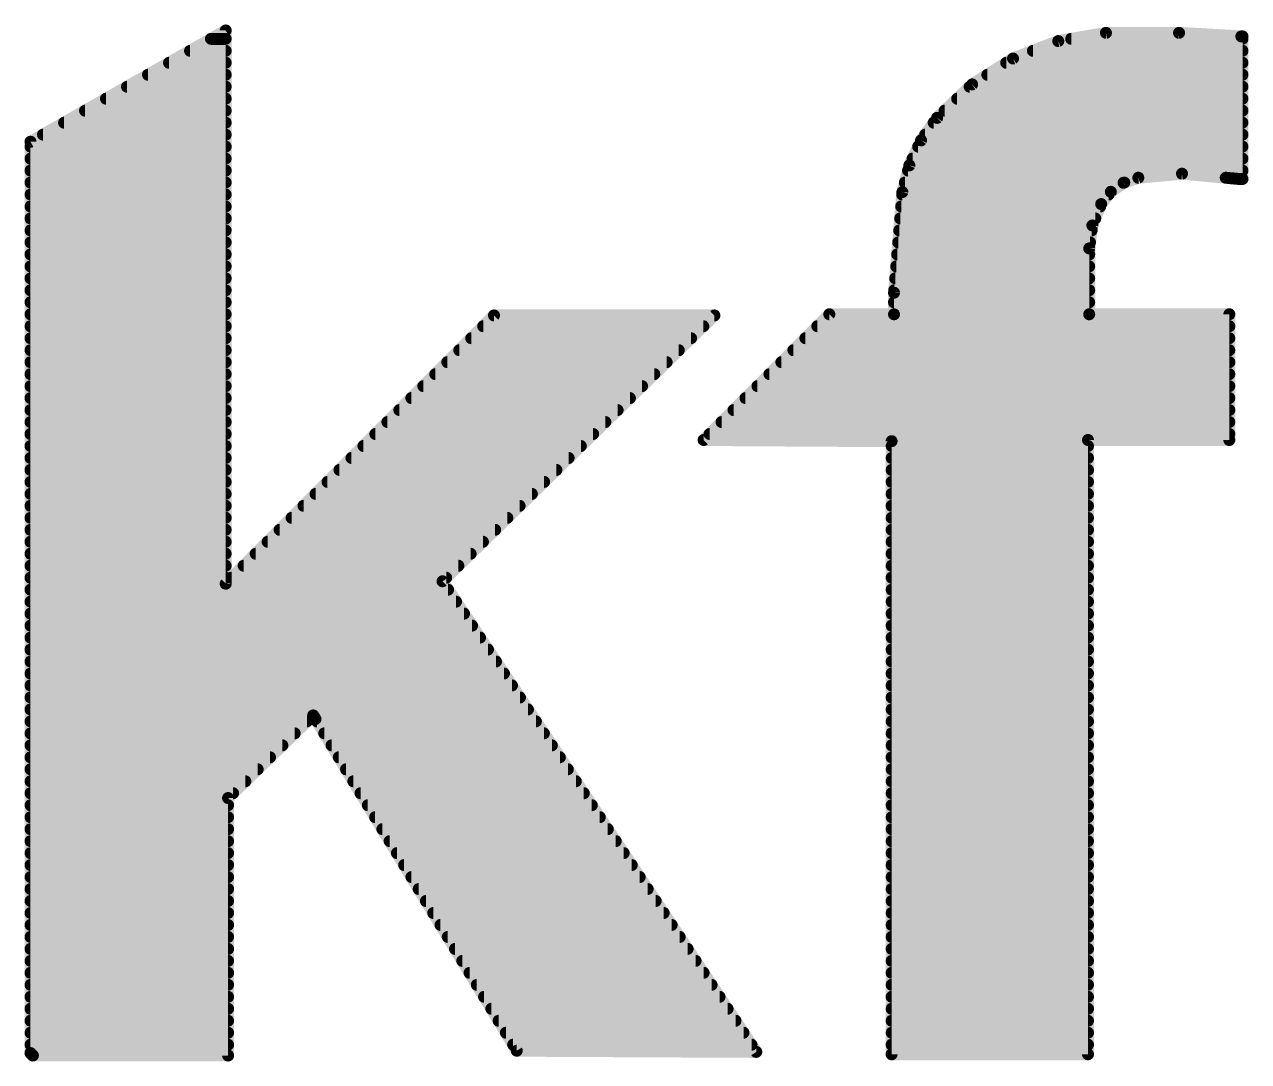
# Model space of a CAD drawing. Extents: x -16 to 95, y -11 to 53.
# Drawn here: x 22.042 to 24.638, y 41.951 to 44.15 of the extents above; entities that cross this region are included whole.
import ezdxf

# ---------------------------------------------------------------- set-up
doc = ezdxf.new("R2010")
doc.units = 0
doc.layers.add('21', color=41, linetype='CONTINUOUS')

msp = doc.modelspace()

# ---------------------------------------------------------------- linework, layer by layer
at = {"layer": '21', "const_width": 0.0254}
for points in [[(22.0548, 43.9014), (22.4688, 44.1376)], [(22.4376, 44.1198), (22.4688, 44.1198)], [(22.4688, 44.1376), (22.4688, 42.9641)], [(24.2345, 44.1151), (24.3357, 44.1325)], [(24.262, 44.1198), (24.6253, 44.1198)], [(24.3357, 44.1325), (24.4907, 44.1325)], [(24.4907, 44.1325), (24.6228, 44.1249)], [(24.6228, 44.1249), (24.6253, 44.1249)], [(24.6253, 44.1249), (24.6253, 43.8226)], [(22.3931, 44.0944), (22.4688, 44.0944)], [(24.1386, 44.0781), (24.2345, 44.1151)], [(24.1809, 44.0944), (24.6253, 44.0944)], [(22.3486, 44.069), (22.4688, 44.069)], [(24.0519, 44.0231), (24.1386, 44.0781)], [(24.1242, 44.069), (24.6253, 44.069)], [(22.304, 44.0436), (22.4688, 44.0436)], [(24.0842, 44.0436), (24.6253, 44.0436)], [(22.2595, 44.0182), (22.4688, 44.0182)], [(23.9776, 43.9522), (24.0519, 44.0231)], [(24.0467, 44.0182), (24.6253, 44.0182)], [(22.215, 43.9928), (22.4688, 43.9928)], [(24.0201, 43.9928), (24.6253, 43.9928)], [(22.1705, 43.9674), (22.4688, 43.9674)], [(23.9935, 43.9674), (24.6253, 43.9674)], [(22.126, 43.942), (22.4688, 43.942)], [(23.9436, 43.9045), (23.9776, 43.9522)], [(23.9703, 43.942), (24.6253, 43.942)], [(22.0814, 43.9166), (22.4688, 43.9166)], [(23.9522, 43.9166), (24.6253, 43.9166)], [(22.0548, 41.9684), (22.0548, 43.9014)], [(22.0548, 43.8912), (22.4688, 43.8912)], [(23.9187, 43.8514), (23.9436, 43.9045)], [(23.9374, 43.8912), (24.6253, 43.8912)], [(22.0548, 43.8658), (22.4688, 43.8658)], [(23.9255, 43.8658), (24.6253, 43.8658)], [(22.0548, 43.8404), (22.4688, 43.8404)], [(23.9039, 43.7947), (23.9187, 43.8514)], [(23.9159, 43.8404), (24.6253, 43.8404)], [(24.497, 43.8338), (24.4043, 43.8252)], [(24.5897, 43.8252), (24.497, 43.8338)], [(22.0548, 43.815), (22.4688, 43.815)], [(23.9092, 43.815), (24.3745, 43.815)], [(24.373, 43.8145), (24.346, 43.7953)], [(24.4043, 43.8252), (24.373, 43.8145)], [(24.6177, 43.8226), (24.5897, 43.8252)], [(24.6253, 43.8226), (24.6177, 43.8226)], [(22.0548, 43.7896), (22.4688, 43.7896)], [(23.8862, 43.5813), (23.9039, 43.7947)], [(23.9035, 43.7896), (24.3415, 43.7896)], [(24.346, 43.7953), (24.3256, 43.7693)], [(22.0548, 43.7642), (22.4688, 43.7642)], [(23.9014, 43.7642), (24.3235, 43.7642)], [(24.3256, 43.7693), (24.3068, 43.7239)], [(22.0548, 43.7388), (22.4688, 43.7388)], [(23.8993, 43.7388), (24.313, 43.7388)], [(22.0548, 43.7134), (22.4688, 43.7134)], [(23.8972, 43.7134), (24.3054, 43.7134)], [(24.3068, 43.7239), (24.3002, 43.6753)], [(22.0548, 43.688), (22.4688, 43.688)], [(23.8951, 43.688), (24.3019, 43.688)], [(22.0548, 43.6626), (22.4688, 43.6626)], [(23.8929, 43.6626), (24.3002, 43.6626)], [(24.3002, 43.6753), (24.3002, 43.5356)], [(22.0548, 43.6372), (22.4688, 43.6372)], [(23.8908, 43.6372), (24.3002, 43.6372)], [(22.0548, 43.6118), (22.4688, 43.6118)], [(23.8887, 43.6118), (24.3002, 43.6118)], [(22.0548, 43.5864), (22.4688, 43.5864)], [(23.8862, 43.5356), (23.8862, 43.5813)], [(23.8866, 43.5864), (24.3002, 43.5864)], [(22.0548, 43.561), (22.4688, 43.561)], [(23.8862, 43.561), (24.3002, 43.561)], [(22.0548, 43.5356), (22.4688, 43.5356)], [(22.4688, 42.9641), (23.0378, 43.5331)], [(23.5052, 43.5331), (22.9286, 42.9692)], [(23.0378, 43.5331), (23.5052, 43.5331)], [(23.4823, 43.2689), (23.749, 43.5356)], [(23.749, 43.5356), (23.8862, 43.5356)], [(23.8862, 43.5356), (24.3002, 43.5356)], [(24.3002, 43.5356), (24.5974, 43.5356)], [(24.5974, 43.5356), (24.5974, 43.2689)], [(22.0548, 43.5102), (22.4688, 43.5102)], [(23.0149, 43.5102), (23.4818, 43.5102)], [(23.7236, 43.5102), (24.5974, 43.5102)], [(22.0548, 43.4848), (22.4688, 43.4848)], [(22.9895, 43.4848), (23.4558, 43.4848)], [(23.6982, 43.4848), (24.5974, 43.4848)], [(22.0548, 43.4594), (22.4688, 43.4594)], [(22.9641, 43.4594), (23.4298, 43.4594)], [(23.6728, 43.4594), (24.5974, 43.4594)], [(22.0548, 43.434), (22.4688, 43.434)], [(22.9387, 43.434), (23.4039, 43.434)], [(23.6474, 43.434), (24.5974, 43.434)], [(22.0548, 43.4086), (22.4688, 43.4086)], [(22.9133, 43.4086), (23.3779, 43.4086)], [(23.622, 43.4086), (24.5974, 43.4086)], [(22.0548, 43.3832), (22.4688, 43.3832)], [(22.8879, 43.3832), (23.3519, 43.3832)], [(23.5966, 43.3832), (24.5974, 43.3832)], [(22.0548, 43.3578), (22.4688, 43.3578)], [(22.8625, 43.3578), (23.326, 43.3578)], [(23.5712, 43.3578), (24.5974, 43.3578)], [(22.0548, 43.3324), (22.4688, 43.3324)], [(22.8371, 43.3324), (23.3, 43.3324)], [(23.5458, 43.3324), (24.5974, 43.3324)], [(22.0548, 43.307), (22.4688, 43.307)], [(22.8117, 43.307), (23.274, 43.307)], [(23.5204, 43.307), (24.5974, 43.307)], [(22.0548, 43.2816), (22.4688, 43.2816)], [(22.7863, 43.2816), (23.248, 43.2816)], [(23.8811, 43.2664), (23.4823, 43.2689)], [(23.495, 43.2816), (24.5974, 43.2816)], [(23.8811, 41.9659), (23.8811, 43.2664)], [(24.5974, 43.2689), (24.2976, 43.2689)], [(24.2976, 43.2689), (24.2976, 41.9659)], [(22.0548, 43.2562), (22.4688, 43.2562)], [(22.7609, 43.2562), (23.2221, 43.2562)], [(23.8811, 43.2562), (24.2976, 43.2562)], [(22.0548, 43.2308), (22.4688, 43.2308)], [(22.7355, 43.2308), (23.1961, 43.2308)], [(23.8811, 43.2308), (24.2976, 43.2308)], [(22.0548, 43.2054), (22.4688, 43.2054)], [(22.7101, 43.2054), (23.1701, 43.2054)], [(23.8811, 43.2054), (24.2976, 43.2054)], [(22.0548, 43.18), (22.4688, 43.18)], [(22.6847, 43.18), (23.1441, 43.18)], [(23.8811, 43.18), (24.2976, 43.18)], [(22.0548, 43.1546), (22.4688, 43.1546)], [(22.6593, 43.1546), (23.1182, 43.1546)], [(23.8811, 43.1546), (24.2976, 43.1546)], [(22.0548, 43.1292), (22.4688, 43.1292)], [(22.6339, 43.1292), (23.0922, 43.1292)], [(23.8811, 43.1292), (24.2976, 43.1292)], [(22.0548, 43.1038), (22.4688, 43.1038)], [(22.6085, 43.1038), (23.0662, 43.1038)], [(23.8811, 43.1038), (24.2976, 43.1038)], [(22.0548, 43.0784), (22.4688, 43.0784)], [(22.5831, 43.0784), (23.0403, 43.0784)], [(23.8811, 43.0784), (24.2976, 43.0784)], [(22.0548, 43.053), (22.4688, 43.053)], [(22.5577, 43.053), (23.0143, 43.053)], [(23.8811, 43.053), (24.2976, 43.053)], [(22.0548, 43.0276), (22.4688, 43.0276)], [(22.5323, 43.0276), (22.9883, 43.0276)], [(23.8811, 43.0276), (24.2976, 43.0276)], [(22.0548, 43.0022), (22.4688, 43.0022)], [(22.5069, 43.0022), (22.9623, 43.0022)], [(23.8811, 43.0022), (24.2976, 43.0022)], [(22.0548, 42.9768), (22.4688, 42.9768)], [(22.0548, 42.9514), (22.9405, 42.9514)], [(22.4815, 42.9768), (22.9364, 42.9768)], [(22.9286, 42.9692), (23.5941, 41.971)], [(23.8811, 42.9768), (24.2976, 42.9768)], [(23.8811, 42.9514), (24.2976, 42.9514)], [(22.0548, 42.926), (22.9574, 42.926)], [(23.8811, 42.926), (24.2976, 42.926)], [(22.0548, 42.9006), (22.9743, 42.9006)], [(23.8811, 42.9006), (24.2976, 42.9006)], [(22.0548, 42.8752), (22.9913, 42.8752)], [(23.8811, 42.8752), (24.2976, 42.8752)], [(22.0548, 42.8498), (23.0082, 42.8498)], [(23.8811, 42.8498), (24.2976, 42.8498)], [(22.0548, 42.8244), (23.0251, 42.8244)], [(23.8811, 42.8244), (24.2976, 42.8244)], [(22.0548, 42.799), (23.0421, 42.799)], [(23.8811, 42.799), (24.2976, 42.799)], [(22.0548, 42.7736), (23.059, 42.7736)], [(23.8811, 42.7736), (24.2976, 42.7736)], [(22.0548, 42.7482), (23.0759, 42.7482)], [(23.8811, 42.7482), (24.2976, 42.7482)], [(22.0548, 42.7228), (23.0929, 42.7228)], [(23.8811, 42.7228), (24.2976, 42.7228)], [(22.0548, 42.6974), (23.1098, 42.6974)], [(23.8811, 42.6974), (24.2976, 42.6974)], [(22.0548, 42.672), (22.6412, 42.672)], [(22.6543, 42.6847), (22.4739, 42.5094)], [(22.6593, 42.6771), (22.6543, 42.6847)], [(23.0861, 41.9735), (22.6593, 42.6771)], [(22.6624, 42.672), (23.1267, 42.672)], [(23.8811, 42.672), (24.2976, 42.672)], [(22.0548, 42.6466), (22.6151, 42.6466)], [(22.6778, 42.6466), (23.1437, 42.6466)], [(23.8811, 42.6466), (24.2976, 42.6466)], [(22.0548, 42.6212), (22.589, 42.6212)], [(22.6932, 42.6212), (23.1606, 42.6212)], [(23.8811, 42.6212), (24.2976, 42.6212)], [(22.0548, 42.5958), (22.5628, 42.5958)], [(22.7086, 42.5958), (23.1775, 42.5958)], [(23.8811, 42.5958), (24.2976, 42.5958)], [(22.0548, 42.5704), (22.5367, 42.5704)], [(22.724, 42.5704), (23.1945, 42.5704)], [(23.8811, 42.5704), (24.2976, 42.5704)], [(22.0548, 42.545), (22.5105, 42.545)], [(22.7394, 42.545), (23.2114, 42.545)], [(23.8811, 42.545), (24.2976, 42.545)], [(22.0548, 42.5196), (22.4844, 42.5196)], [(22.7548, 42.5196), (23.2283, 42.5196)], [(23.8811, 42.5196), (24.2976, 42.5196)], [(22.0548, 42.4942), (22.4739, 42.4942)], [(22.4739, 42.5094), (22.4739, 41.9633)], [(22.7702, 42.4942), (23.2453, 42.4942)], [(23.8811, 42.4942), (24.2976, 42.4942)], [(22.0548, 42.4688), (22.4739, 42.4688)], [(22.7857, 42.4688), (23.2622, 42.4688)], [(23.8811, 42.4688), (24.2976, 42.4688)], [(22.0548, 42.4434), (22.4739, 42.4434)], [(22.8011, 42.4434), (23.2792, 42.4434)], [(23.8811, 42.4434), (24.2976, 42.4434)], [(22.0548, 42.418), (22.4739, 42.418)], [(22.8165, 42.418), (23.2961, 42.418)], [(23.8811, 42.418), (24.2976, 42.418)], [(22.0548, 42.3926), (22.4739, 42.3926)], [(22.8319, 42.3926), (23.313, 42.3926)], [(23.8811, 42.3926), (24.2976, 42.3926)], [(22.0548, 42.3672), (22.4739, 42.3672)], [(22.8473, 42.3672), (23.33, 42.3672)], [(23.8811, 42.3672), (24.2976, 42.3672)], [(22.0548, 42.3418), (22.4739, 42.3418)], [(22.8627, 42.3418), (23.3469, 42.3418)], [(23.8811, 42.3418), (24.2976, 42.3418)], [(22.0548, 42.3164), (22.4739, 42.3164)], [(22.8781, 42.3164), (23.3638, 42.3164)], [(23.8811, 42.3164), (24.2976, 42.3164)], [(22.0548, 42.291), (22.4739, 42.291)], [(22.8935, 42.291), (23.3808, 42.291)], [(23.8811, 42.291), (24.2976, 42.291)], [(22.0548, 42.2656), (22.4739, 42.2656)], [(22.9089, 42.2656), (23.3977, 42.2656)], [(23.8811, 42.2656), (24.2976, 42.2656)], [(22.0548, 42.2402), (22.4739, 42.2402)], [(22.9243, 42.2402), (23.4146, 42.2402)], [(23.8811, 42.2402), (24.2976, 42.2402)], [(22.0548, 42.2148), (22.4739, 42.2148)], [(22.9397, 42.2148), (23.4316, 42.2148)], [(23.8811, 42.2148), (24.2976, 42.2148)], [(22.0548, 42.1894), (22.4739, 42.1894)], [(22.9551, 42.1894), (23.4485, 42.1894)], [(23.8811, 42.1894), (24.2976, 42.1894)], [(22.0548, 42.164), (22.4739, 42.164)], [(22.9705, 42.164), (23.4654, 42.164)], [(23.8811, 42.164), (24.2976, 42.164)], [(22.0548, 42.1386), (22.4739, 42.1386)], [(22.986, 42.1386), (23.4824, 42.1386)], [(23.8811, 42.1386), (24.2976, 42.1386)], [(22.0548, 42.1132), (22.4739, 42.1132)], [(23.0014, 42.1132), (23.4993, 42.1132)], [(23.8811, 42.1132), (24.2976, 42.1132)], [(22.0548, 42.0878), (22.4739, 42.0878)], [(23.0168, 42.0878), (23.5162, 42.0878)], [(23.8811, 42.0878), (24.2976, 42.0878)], [(22.0548, 42.0624), (22.4739, 42.0624)], [(23.0322, 42.0624), (23.5332, 42.0624)], [(23.8811, 42.0624), (24.2976, 42.0624)], [(22.0548, 42.037), (22.4739, 42.037)], [(23.0476, 42.037), (23.5501, 42.037)], [(23.8811, 42.037), (24.2976, 42.037)], [(22.0548, 42.0116), (22.4739, 42.0116)], [(23.063, 42.0116), (23.567, 42.0116)], [(23.8811, 42.0116), (24.2976, 42.0116)], [(22.0548, 41.9862), (22.4739, 41.9862)], [(22.0599, 41.9633), (22.0548, 41.9684)], [(23.0784, 41.9862), (23.584, 41.9862)], [(23.5941, 41.971), (23.0861, 41.9735)], [(23.8811, 41.9862), (24.2976, 41.9862)], [(24.2976, 41.9659), (23.8811, 41.9659)], [(22.4739, 41.9633), (22.0599, 41.9633)]]:
    msp.add_lwpolyline(points, dxfattribs=at)
at = {"layer": '21', "const_width": 0.0127}
for points in [[(22.4376, 44.1262, 1), (22.4376, 44.1135)], [(22.4752, 44.1376, 1), (22.4625, 44.1376)], [(22.4719, 44.1321, 1), (22.4657, 44.1431)], [(22.4688, 44.1135, 1), (22.4688, 44.1262)], [(24.262, 44.1262, 1), (24.262, 44.1135)], [(24.3357, 44.1388, 1), (24.3357, 44.1262)], [(24.3368, 44.1262, 1), (24.3346, 44.1388)], [(24.4911, 44.1388, 1), (24.4903, 44.1262)], [(24.4907, 44.1262, 1), (24.4907, 44.1388)], [(24.6228, 44.1313, 1), (24.6228, 44.1186)], [(24.6317, 44.1249, 1), (24.619, 44.1249)], [(24.6224, 44.1186, 1), (24.6232, 44.1312)], [(24.6253, 44.1186, 1), (24.6253, 44.1313)], [(24.6253, 44.1135, 1), (24.6253, 44.1262)], [(22.3931, 44.1007, 1), (22.3931, 44.0881)], [(22.4688, 44.0881, 1), (22.4688, 44.1007)], [(24.1809, 44.1007, 1), (24.1809, 44.0881)], [(24.2334, 44.1213, 1), (24.2356, 44.1088)], [(24.2368, 44.1091, 1), (24.2322, 44.121)], [(24.6253, 44.0881, 1), (24.6253, 44.1007)], [(22.3486, 44.0754, 1), (22.3486, 44.0627)], [(22.4688, 44.0627, 1), (22.4688, 44.0754)], [(24.1242, 44.0754, 1), (24.1242, 44.0627)], [(24.1364, 44.0841, 1), (24.1409, 44.0722)], [(24.142, 44.0728, 1), (24.1352, 44.0835)], [(24.6253, 44.0627, 1), (24.6253, 44.0754)], [(22.304, 44.05, 1), (22.304, 44.0373)], [(22.4688, 44.0373, 1), (22.4688, 44.05)], [(24.0842, 44.05, 1), (24.0842, 44.0373)], [(24.6253, 44.0373, 1), (24.6253, 44.05)], [(22.2595, 44.0245, 1), (22.2595, 44.0119)], [(22.4688, 44.0119, 1), (22.4688, 44.0245)], [(24.0467, 44.0245, 1), (24.0467, 44.0119)], [(24.0485, 44.0285, 1), (24.0553, 44.0178)], [(24.0563, 44.0185, 1), (24.0475, 44.0277)], [(24.6253, 44.0119, 1), (24.6253, 44.0245)], [(22.215, 43.9992, 1), (22.215, 43.9865)], [(22.4688, 43.9865, 1), (22.4688, 43.9992)], [(24.0201, 43.9992, 1), (24.0201, 43.9865)], [(24.6253, 43.9865, 1), (24.6253, 43.9992)], [(22.1705, 43.9738, 1), (22.1705, 43.9611)], [(22.4688, 43.9611, 1), (22.4688, 43.9738)], [(23.9935, 43.9738, 1), (23.9935, 43.9611)], [(24.6253, 43.9611, 1), (24.6253, 43.9738)], [(22.126, 43.9483, 1), (22.126, 43.9357)], [(22.4688, 43.9357, 1), (22.4688, 43.9483)], [(23.9703, 43.9483, 1), (23.9703, 43.9357)], [(23.9732, 43.9568, 1), (23.982, 43.9476)], [(23.9828, 43.9485, 1), (23.9724, 43.9559)], [(24.6253, 43.9357, 1), (24.6253, 43.9483)], [(22.0814, 43.923, 1), (22.0814, 43.9103)], [(22.4688, 43.9103, 1), (22.4688, 43.923)], [(23.9522, 43.923, 1), (23.9522, 43.9103)], [(24.6253, 43.9103, 1), (24.6253, 43.923)], [(22.0612, 43.9014, 1), (22.0484, 43.9014)], [(22.0517, 43.9069, 1), (22.0579, 43.8959)], [(22.0548, 43.8976, 1), (22.0548, 43.8849)], [(22.4688, 43.8849, 1), (22.4688, 43.8976)], [(23.9374, 43.8976, 1), (23.9374, 43.8849)], [(23.9384, 43.9082, 1), (23.9488, 43.9008)], [(23.9493, 43.9018, 1), (23.9378, 43.9072)], [(24.6253, 43.8849, 1), (24.6253, 43.8976)], [(22.0548, 43.8721, 1), (22.0548, 43.8595)], [(22.4688, 43.8595, 1), (22.4688, 43.8721)], [(23.9255, 43.8721, 1), (23.9255, 43.8595)], [(24.6253, 43.8595, 1), (24.6253, 43.8721)], [(22.0548, 43.8468, 1), (22.0548, 43.8341)], [(22.4688, 43.8341, 1), (22.4688, 43.8468)], [(23.9159, 43.8468, 1), (23.9159, 43.8341)], [(23.913, 43.8541, 1), (23.9245, 43.8487)], [(23.9249, 43.8498, 1), (23.9126, 43.853)], [(24.4976, 43.8401, 1), (24.4964, 43.8275)], [(24.4976, 43.8275, 1), (24.4964, 43.8401)], [(24.6253, 43.8341, 1), (24.6253, 43.8468)], [(22.0548, 43.8214, 1), (22.0548, 43.8087)], [(22.4688, 43.8087, 1), (22.4688, 43.8214)], [(23.9092, 43.8214, 1), (23.9092, 43.8087)], [(24.3709, 43.8205, 1), (24.375, 43.8085)], [(24.3767, 43.8093, 1), (24.3693, 43.8197)], [(24.3745, 43.8087, 1), (24.3745, 43.8214)], [(24.4037, 43.8315, 1), (24.4049, 43.8189)], [(24.4064, 43.8192, 1), (24.4022, 43.8312)], [(24.5903, 43.8315, 1), (24.5891, 43.8189)], [(24.5891, 43.8189, 1), (24.5903, 43.8315)], [(24.6177, 43.8289, 1), (24.6177, 43.8163)], [(24.6171, 43.8163, 1), (24.6183, 43.8289)], [(24.619, 43.8226, 1), (24.6317, 43.8226)], [(24.6253, 43.8163, 1), (24.6253, 43.8289)], [(22.0548, 43.7959, 1), (22.0548, 43.7833)], [(22.4688, 43.7833, 1), (22.4688, 43.7959)], [(23.9035, 43.7959, 1), (23.9035, 43.7833)], [(23.9102, 43.7942, 1), (23.8976, 43.7952)], [(23.8978, 43.7963, 1), (23.91, 43.7931)], [(24.3423, 43.8005, 1), (24.3497, 43.7902)], [(24.351, 43.7914, 1), (24.341, 43.7993)], [(24.3415, 43.7833, 1), (24.3415, 43.7959)], [(22.0548, 43.7706, 1), (22.0548, 43.7579)], [(22.4688, 43.7579, 1), (22.4688, 43.7706)], [(23.9014, 43.7706, 1), (23.9014, 43.7579)], [(24.3206, 43.7732, 1), (24.3306, 43.7654)], [(24.3315, 43.7669, 1), (24.3197, 43.7717)], [(24.3235, 43.7579, 1), (24.3235, 43.7706)], [(22.0548, 43.7452, 1), (22.0548, 43.7325)], [(22.4688, 43.7325, 1), (22.4688, 43.7452)], [(23.8993, 43.7452, 1), (23.8993, 43.7325)], [(24.313, 43.7325, 1), (24.313, 43.7452)], [(22.0548, 43.7197, 1), (22.0548, 43.7071)], [(22.4688, 43.7071, 1), (22.4688, 43.7197)], [(23.8972, 43.7197, 1), (23.8972, 43.7071)], [(24.3131, 43.7231, 1), (24.3005, 43.7248)], [(24.301, 43.7264, 1), (24.3127, 43.7215)], [(24.3054, 43.7071, 1), (24.3054, 43.7197)], [(22.0548, 43.6944, 1), (22.0548, 43.6817)], [(22.4688, 43.6817, 1), (22.4688, 43.6944)], [(23.8951, 43.6944, 1), (23.8951, 43.6817)], [(24.3019, 43.6817, 1), (24.3019, 43.6944)], [(22.0548, 43.669, 1), (22.0548, 43.6563)], [(22.4688, 43.6563, 1), (22.4688, 43.669)], [(23.8929, 43.669, 1), (23.8929, 43.6563)], [(24.3066, 43.6753, 1), (24.2938, 43.6753)], [(24.2939, 43.6762, 1), (24.3065, 43.6744)], [(24.3002, 43.6563, 1), (24.3002, 43.669)], [(22.0548, 43.6435, 1), (22.0548, 43.6309)], [(22.4688, 43.6309, 1), (22.4688, 43.6435)], [(23.8908, 43.6435, 1), (23.8908, 43.6309)], [(24.3002, 43.6309, 1), (24.3002, 43.6435)], [(22.0548, 43.6181, 1), (22.0548, 43.6055)], [(22.4688, 43.6055, 1), (22.4688, 43.6181)], [(23.8887, 43.6181, 1), (23.8887, 43.6055)], [(24.3002, 43.6055, 1), (24.3002, 43.6181)], [(22.0548, 43.5928, 1), (22.0548, 43.5801)], [(22.4688, 43.5801, 1), (22.4688, 43.5928)], [(23.8926, 43.5813, 1), (23.8799, 43.5813)], [(23.8799, 43.5818, 1), (23.8925, 43.5808)], [(23.8866, 43.5928, 1), (23.8866, 43.5801)], [(24.3002, 43.5801, 1), (24.3002, 43.5928)], [(22.0548, 43.5673, 1), (22.0548, 43.5547)], [(22.4688, 43.5547, 1), (22.4688, 43.5673)], [(23.8862, 43.5673, 1), (23.8862, 43.5547)], [(24.3002, 43.5547, 1), (24.3002, 43.5673)], [(22.0548, 43.5419, 1), (22.0548, 43.5293)], [(22.4688, 43.5293, 1), (22.4688, 43.5419)], [(23.0378, 43.5395, 1), (23.0378, 43.5268)], [(23.0423, 43.5286, 1), (23.0333, 43.5376)], [(23.5096, 43.5286, 1), (23.5008, 43.5376)], [(23.5052, 43.5268, 1), (23.5052, 43.5395)], [(23.749, 43.5419, 1), (23.749, 43.5293)], [(23.7535, 43.5311, 1), (23.7445, 43.5401)], [(23.8862, 43.5419, 1), (23.8862, 43.5293)], [(23.8799, 43.5356, 1), (23.8926, 43.5356)], [(23.8862, 43.5293, 1), (23.8862, 43.5419)], [(24.2938, 43.5356, 1), (24.3066, 43.5356)], [(24.3002, 43.5419, 1), (24.3002, 43.5293)], [(24.3002, 43.5293, 1), (24.3002, 43.5419)], [(24.6038, 43.5356, 1), (24.591, 43.5356)], [(24.5974, 43.5293, 1), (24.5974, 43.5419)], [(22.0548, 43.5166, 1), (22.0548, 43.5039)], [(22.4688, 43.5039, 1), (22.4688, 43.5166)], [(23.0149, 43.5166, 1), (23.0149, 43.5039)], [(23.4818, 43.5039, 1), (23.4818, 43.5166)], [(23.7236, 43.5166, 1), (23.7236, 43.5039)], [(24.5974, 43.5039, 1), (24.5974, 43.5166)], [(22.0548, 43.4911, 1), (22.0548, 43.4785)], [(22.4688, 43.4785, 1), (22.4688, 43.4911)], [(22.9895, 43.4911, 1), (22.9895, 43.4785)], [(23.4558, 43.4785, 1), (23.4558, 43.4911)], [(23.6982, 43.4911, 1), (23.6982, 43.4785)], [(24.5974, 43.4785, 1), (24.5974, 43.4911)], [(22.0548, 43.4657, 1), (22.0548, 43.4531)], [(22.4688, 43.4531, 1), (22.4688, 43.4657)], [(22.9641, 43.4657, 1), (22.9641, 43.4531)], [(23.4298, 43.4531, 1), (23.4298, 43.4657)], [(23.6728, 43.4657, 1), (23.6728, 43.4531)], [(24.5974, 43.4531, 1), (24.5974, 43.4657)], [(22.0548, 43.4404, 1), (22.0548, 43.4277)], [(22.4688, 43.4277, 1), (22.4688, 43.4404)], [(22.9387, 43.4404, 1), (22.9387, 43.4277)], [(23.4039, 43.4277, 1), (23.4039, 43.4404)], [(23.6474, 43.4404, 1), (23.6474, 43.4277)], [(24.5974, 43.4277, 1), (24.5974, 43.4404)], [(22.0548, 43.4149, 1), (22.0548, 43.4023)], [(22.4688, 43.4023, 1), (22.4688, 43.4149)], [(22.9133, 43.4149, 1), (22.9133, 43.4023)], [(23.3779, 43.4023, 1), (23.3779, 43.4149)], [(23.622, 43.4149, 1), (23.622, 43.4023)], [(24.5974, 43.4023, 1), (24.5974, 43.4149)], [(22.0548, 43.3895, 1), (22.0548, 43.3769)], [(22.4688, 43.3769, 1), (22.4688, 43.3895)], [(22.8879, 43.3895, 1), (22.8879, 43.3769)], [(23.3519, 43.3769, 1), (23.3519, 43.3895)], [(23.5966, 43.3895, 1), (23.5966, 43.3769)], [(24.5974, 43.3769, 1), (24.5974, 43.3895)], [(22.0548, 43.3642, 1), (22.0548, 43.3515)], [(22.4688, 43.3515, 1), (22.4688, 43.3642)], [(22.8625, 43.3642, 1), (22.8625, 43.3515)], [(23.326, 43.3515, 1), (23.326, 43.3642)], [(23.5712, 43.3642, 1), (23.5712, 43.3515)], [(24.5974, 43.3515, 1), (24.5974, 43.3642)], [(22.0548, 43.3387, 1), (22.0548, 43.3261)], [(22.4688, 43.3261, 1), (22.4688, 43.3387)], [(22.8371, 43.3387, 1), (22.8371, 43.3261)], [(23.3, 43.3261, 1), (23.3, 43.3387)], [(23.5458, 43.3387, 1), (23.5458, 43.3261)], [(24.5974, 43.3261, 1), (24.5974, 43.3387)], [(22.0548, 43.3133, 1), (22.0548, 43.3007)], [(22.4688, 43.3007, 1), (22.4688, 43.3133)], [(22.8117, 43.3133, 1), (22.8117, 43.3007)], [(23.274, 43.3007, 1), (23.274, 43.3133)], [(23.5204, 43.3133, 1), (23.5204, 43.3007)], [(24.5974, 43.3007, 1), (24.5974, 43.3133)], [(22.0548, 43.288, 1), (22.0548, 43.2753)], [(22.4688, 43.2753, 1), (22.4688, 43.288)], [(22.7863, 43.288, 1), (22.7863, 43.2753)], [(23.248, 43.2753, 1), (23.248, 43.288)], [(23.4823, 43.2752, 1), (23.4823, 43.2626)], [(23.4778, 43.2734, 1), (23.4868, 43.2644)], [(23.495, 43.288, 1), (23.495, 43.2753)], [(23.8875, 43.2664, 1), (23.8747, 43.2664)], [(23.8811, 43.2601, 1), (23.8811, 43.2727)], [(24.304, 43.2689, 1), (24.2913, 43.2689)], [(24.2976, 43.2752, 1), (24.2976, 43.2626)], [(24.5974, 43.2753, 1), (24.5974, 43.288)], [(24.5974, 43.2626, 1), (24.5974, 43.2752)], [(22.0548, 43.2625, 1), (22.0548, 43.2499)], [(22.4688, 43.2499, 1), (22.4688, 43.2625)], [(22.7609, 43.2625, 1), (22.7609, 43.2499)], [(23.2221, 43.2499, 1), (23.2221, 43.2625)], [(23.8811, 43.2625, 1), (23.8811, 43.2499)], [(24.2976, 43.2499, 1), (24.2976, 43.2625)], [(24.591, 43.2689, 1), (24.6038, 43.2689)], [(22.0548, 43.2371, 1), (22.0548, 43.2245)], [(22.4688, 43.2245, 1), (22.4688, 43.2371)], [(22.7355, 43.2371, 1), (22.7355, 43.2245)], [(23.1961, 43.2245, 1), (23.1961, 43.2371)], [(23.8811, 43.2371, 1), (23.8811, 43.2245)], [(24.2976, 43.2245, 1), (24.2976, 43.2371)], [(22.0548, 43.2118, 1), (22.0548, 43.1991)], [(22.4688, 43.1991, 1), (22.4688, 43.2118)], [(22.7101, 43.2118, 1), (22.7101, 43.1991)], [(23.1701, 43.1991, 1), (23.1701, 43.2118)], [(23.8811, 43.2118, 1), (23.8811, 43.1991)], [(24.2976, 43.1991, 1), (24.2976, 43.2118)], [(22.0548, 43.1863, 1), (22.0548, 43.1737)], [(22.4688, 43.1737, 1), (22.4688, 43.1863)], [(22.6847, 43.1863, 1), (22.6847, 43.1737)], [(23.1441, 43.1737, 1), (23.1441, 43.1863)], [(23.8811, 43.1863, 1), (23.8811, 43.1737)], [(24.2976, 43.1737, 1), (24.2976, 43.1863)], [(22.0548, 43.1609, 1), (22.0548, 43.1483)], [(22.4688, 43.1483, 1), (22.4688, 43.1609)], [(22.6593, 43.1609, 1), (22.6593, 43.1483)], [(23.1182, 43.1483, 1), (23.1182, 43.1609)], [(23.8811, 43.1609, 1), (23.8811, 43.1483)], [(24.2976, 43.1483, 1), (24.2976, 43.1609)], [(22.0548, 43.1356, 1), (22.0548, 43.1229)], [(22.4688, 43.1229, 1), (22.4688, 43.1356)], [(22.6339, 43.1356, 1), (22.6339, 43.1229)], [(23.0922, 43.1229, 1), (23.0922, 43.1356)], [(23.8811, 43.1356, 1), (23.8811, 43.1229)], [(24.2976, 43.1229, 1), (24.2976, 43.1356)], [(22.0548, 43.1101, 1), (22.0548, 43.0975)], [(22.4688, 43.0975, 1), (22.4688, 43.1101)], [(22.6085, 43.1101, 1), (22.6085, 43.0975)], [(23.0662, 43.0975, 1), (23.0662, 43.1101)], [(23.8811, 43.1101, 1), (23.8811, 43.0975)], [(24.2976, 43.0975, 1), (24.2976, 43.1101)], [(22.0548, 43.0847, 1), (22.0548, 43.0721)], [(22.4688, 43.0721, 1), (22.4688, 43.0847)], [(22.5831, 43.0847, 1), (22.5831, 43.0721)], [(23.0403, 43.0721, 1), (23.0403, 43.0847)], [(23.8811, 43.0847, 1), (23.8811, 43.0721)], [(24.2976, 43.0721, 1), (24.2976, 43.0847)], [(22.0548, 43.0594, 1), (22.0548, 43.0467)], [(22.4688, 43.0467, 1), (22.4688, 43.0594)], [(22.5577, 43.0594, 1), (22.5577, 43.0467)], [(23.0143, 43.0467, 1), (23.0143, 43.0594)], [(23.8811, 43.0594, 1), (23.8811, 43.0467)], [(24.2976, 43.0467, 1), (24.2976, 43.0594)], [(22.0548, 43.0339, 1), (22.0548, 43.0213)], [(22.4688, 43.0213, 1), (22.4688, 43.0339)], [(22.5323, 43.0339, 1), (22.5323, 43.0213)], [(22.9883, 43.0213, 1), (22.9883, 43.0339)], [(23.8811, 43.0339, 1), (23.8811, 43.0213)], [(24.2976, 43.0213, 1), (24.2976, 43.0339)], [(22.0548, 43.0085, 1), (22.0548, 42.9959)], [(22.4688, 42.9959, 1), (22.4688, 43.0085)], [(22.5069, 43.0085, 1), (22.5069, 42.9959)], [(22.9623, 42.9959, 1), (22.9623, 43.0085)], [(23.8811, 43.0085, 1), (23.8811, 42.9959)], [(24.2976, 42.9959, 1), (24.2976, 43.0085)], [(22.0548, 42.9832, 1), (22.0548, 42.9705)], [(22.0548, 42.9577, 1), (22.0548, 42.9451)], [(22.4643, 42.9686, 1), (22.4733, 42.9596)], [(22.4625, 42.9641, 1), (22.4752, 42.9641)], [(22.4688, 42.9705, 1), (22.4688, 42.9832)], [(22.4815, 42.9832, 1), (22.4815, 42.9705)], [(22.9339, 42.9727, 1), (22.9233, 42.9657)], [(22.9242, 42.9737, 1), (22.933, 42.9647)], [(22.9364, 42.9705, 1), (22.9364, 42.9832)], [(22.9405, 42.9451, 1), (22.9405, 42.9577)], [(23.8811, 42.9832, 1), (23.8811, 42.9705)], [(23.8811, 42.9577, 1), (23.8811, 42.9451)], [(24.2976, 42.9705, 1), (24.2976, 42.9832)], [(24.2976, 42.9451, 1), (24.2976, 42.9577)], [(22.0548, 42.9323, 1), (22.0548, 42.9197)], [(22.9574, 42.9197, 1), (22.9574, 42.9323)], [(23.8811, 42.9323, 1), (23.8811, 42.9197)], [(24.2976, 42.9197, 1), (24.2976, 42.9323)], [(22.0548, 42.907, 1), (22.0548, 42.8943)], [(22.9743, 42.8943, 1), (22.9743, 42.907)], [(23.8811, 42.907, 1), (23.8811, 42.8943)], [(24.2976, 42.8943, 1), (24.2976, 42.907)], [(22.0548, 42.8815, 1), (22.0548, 42.8689)], [(22.9913, 42.8689, 1), (22.9913, 42.8815)], [(23.8811, 42.8815, 1), (23.8811, 42.8689)], [(24.2976, 42.8689, 1), (24.2976, 42.8815)], [(22.0548, 42.8561, 1), (22.0548, 42.8435)], [(23.0082, 42.8435, 1), (23.0082, 42.8561)], [(23.8811, 42.8561, 1), (23.8811, 42.8435)], [(24.2976, 42.8435, 1), (24.2976, 42.8561)], [(22.0548, 42.8308, 1), (22.0548, 42.8181)], [(23.0251, 42.8181, 1), (23.0251, 42.8308)], [(23.8811, 42.8308, 1), (23.8811, 42.8181)], [(24.2976, 42.8181, 1), (24.2976, 42.8308)], [(22.0548, 42.8053, 1), (22.0548, 42.7927)], [(23.0421, 42.7927, 1), (23.0421, 42.8053)], [(23.8811, 42.8053, 1), (23.8811, 42.7927)], [(24.2976, 42.7927, 1), (24.2976, 42.8053)], [(22.0548, 42.7799, 1), (22.0548, 42.7673)], [(23.059, 42.7673, 1), (23.059, 42.7799)], [(23.8811, 42.7799, 1), (23.8811, 42.7673)], [(24.2976, 42.7673, 1), (24.2976, 42.7799)], [(22.0548, 42.7546, 1), (22.0548, 42.7419)], [(23.0759, 42.7419, 1), (23.0759, 42.7546)], [(23.8811, 42.7546, 1), (23.8811, 42.7419)], [(24.2976, 42.7419, 1), (24.2976, 42.7546)], [(22.0548, 42.7291, 1), (22.0548, 42.7165)], [(23.0929, 42.7165, 1), (23.0929, 42.7291)], [(23.8811, 42.7291, 1), (23.8811, 42.7165)], [(24.2976, 42.7165, 1), (24.2976, 42.7291)], [(22.0548, 42.7037, 1), (22.0548, 42.6911)], [(23.1098, 42.6911, 1), (23.1098, 42.7037)], [(23.8811, 42.7037, 1), (23.8811, 42.6911)], [(24.2976, 42.6911, 1), (24.2976, 42.7037)], [(22.0548, 42.6784, 1), (22.0548, 42.6657)], [(22.6412, 42.6657, 1), (22.6412, 42.6784)], [(22.6596, 42.6882, 1), (22.649, 42.6812)], [(22.6587, 42.6801, 1), (22.6499, 42.6893)], [(22.6647, 42.6804, 1), (22.6539, 42.6738)], [(22.654, 42.6736, 1), (22.6646, 42.6806)], [(22.6624, 42.6784, 1), (22.6624, 42.6657)], [(23.1267, 42.6657, 1), (23.1267, 42.6784)], [(23.8811, 42.6784, 1), (23.8811, 42.6657)], [(24.2976, 42.6657, 1), (24.2976, 42.6784)], [(22.0548, 42.6529, 1), (22.0548, 42.6403)], [(22.6151, 42.6403, 1), (22.6151, 42.6529)], [(22.6778, 42.6529, 1), (22.6778, 42.6403)], [(23.1437, 42.6403, 1), (23.1437, 42.6529)], [(23.8811, 42.6529, 1), (23.8811, 42.6403)], [(24.2976, 42.6403, 1), (24.2976, 42.6529)], [(22.0548, 42.6275, 1), (22.0548, 42.6149)], [(22.589, 42.6149, 1), (22.589, 42.6275)], [(22.6932, 42.6275, 1), (22.6932, 42.6149)], [(23.1606, 42.6149, 1), (23.1606, 42.6275)], [(23.8811, 42.6275, 1), (23.8811, 42.6149)], [(24.2976, 42.6149, 1), (24.2976, 42.6275)], [(22.0548, 42.6022, 1), (22.0548, 42.5895)], [(22.5628, 42.5895, 1), (22.5628, 42.6022)], [(22.7086, 42.6022, 1), (22.7086, 42.5895)], [(23.1775, 42.5895, 1), (23.1775, 42.6022)], [(23.8811, 42.6022, 1), (23.8811, 42.5895)], [(24.2976, 42.5895, 1), (24.2976, 42.6022)], [(22.0548, 42.5767, 1), (22.0548, 42.5641)], [(22.5367, 42.5641, 1), (22.5367, 42.5767)], [(22.724, 42.5767, 1), (22.724, 42.5641)], [(23.1945, 42.5641, 1), (23.1945, 42.5767)], [(23.8811, 42.5767, 1), (23.8811, 42.5641)], [(24.2976, 42.5641, 1), (24.2976, 42.5767)], [(22.0548, 42.5513, 1), (22.0548, 42.5387)], [(22.5105, 42.5387, 1), (22.5105, 42.5513)], [(22.7394, 42.5513, 1), (22.7394, 42.5387)], [(23.2114, 42.5387, 1), (23.2114, 42.5513)], [(23.8811, 42.5513, 1), (23.8811, 42.5387)], [(24.2976, 42.5387, 1), (24.2976, 42.5513)], [(22.0548, 42.526, 1), (22.0548, 42.5133)], [(22.4844, 42.5133, 1), (22.4844, 42.526)], [(22.7548, 42.526, 1), (22.7548, 42.5133)], [(23.2283, 42.5133, 1), (23.2283, 42.526)], [(23.8811, 42.526, 1), (23.8811, 42.5133)], [(24.2976, 42.5133, 1), (24.2976, 42.526)], [(22.0548, 42.5005, 1), (22.0548, 42.4879)], [(22.4803, 42.5094, 1), (22.4675, 42.5094)], [(22.4695, 42.514, 1), (22.4783, 42.5048)], [(22.4739, 42.4879, 1), (22.4739, 42.5005)], [(22.7702, 42.5005, 1), (22.7702, 42.4879)], [(23.2453, 42.4879, 1), (23.2453, 42.5005)], [(23.8811, 42.5005, 1), (23.8811, 42.4879)], [(24.2976, 42.4879, 1), (24.2976, 42.5005)], [(22.0548, 42.4751, 1), (22.0548, 42.4625)], [(22.4739, 42.4625, 1), (22.4739, 42.4751)], [(22.7857, 42.4751, 1), (22.7857, 42.4625)], [(23.2622, 42.4625, 1), (23.2622, 42.4751)], [(23.8811, 42.4751, 1), (23.8811, 42.4625)], [(24.2976, 42.4625, 1), (24.2976, 42.4751)], [(22.0548, 42.4498, 1), (22.0548, 42.4371)], [(22.4739, 42.4371, 1), (22.4739, 42.4498)], [(22.8011, 42.4498, 1), (22.8011, 42.4371)], [(23.2792, 42.4371, 1), (23.2792, 42.4498)], [(23.8811, 42.4498, 1), (23.8811, 42.4371)], [(24.2976, 42.4371, 1), (24.2976, 42.4498)], [(22.0548, 42.4243, 1), (22.0548, 42.4117)], [(22.4739, 42.4117, 1), (22.4739, 42.4243)], [(22.8165, 42.4243, 1), (22.8165, 42.4117)], [(23.2961, 42.4117, 1), (23.2961, 42.4243)], [(23.8811, 42.4243, 1), (23.8811, 42.4117)], [(24.2976, 42.4117, 1), (24.2976, 42.4243)], [(22.0548, 42.3989, 1), (22.0548, 42.3863)], [(22.4739, 42.3863, 1), (22.4739, 42.3989)], [(22.8319, 42.3989, 1), (22.8319, 42.3863)], [(23.313, 42.3863, 1), (23.313, 42.3989)], [(23.8811, 42.3989, 1), (23.8811, 42.3863)], [(24.2976, 42.3863, 1), (24.2976, 42.3989)], [(22.0548, 42.3736, 1), (22.0548, 42.3609)], [(22.4739, 42.3609, 1), (22.4739, 42.3736)], [(22.8473, 42.3736, 1), (22.8473, 42.3609)], [(23.33, 42.3609, 1), (23.33, 42.3736)], [(23.8811, 42.3736, 1), (23.8811, 42.3609)], [(24.2976, 42.3609, 1), (24.2976, 42.3736)], [(22.0548, 42.3481, 1), (22.0548, 42.3355)], [(22.4739, 42.3355, 1), (22.4739, 42.3481)], [(22.8627, 42.3481, 1), (22.8627, 42.3355)], [(23.3469, 42.3355, 1), (23.3469, 42.3481)], [(23.8811, 42.3481, 1), (23.8811, 42.3355)], [(24.2976, 42.3355, 1), (24.2976, 42.3481)], [(22.0548, 42.3227, 1), (22.0548, 42.3101)], [(22.4739, 42.3101, 1), (22.4739, 42.3227)], [(22.8781, 42.3227, 1), (22.8781, 42.3101)], [(23.3638, 42.3101, 1), (23.3638, 42.3227)], [(23.8811, 42.3227, 1), (23.8811, 42.3101)], [(24.2976, 42.3101, 1), (24.2976, 42.3227)], [(22.0548, 42.2974, 1), (22.0548, 42.2847)], [(22.4739, 42.2847, 1), (22.4739, 42.2974)], [(22.8935, 42.2974, 1), (22.8935, 42.2847)], [(23.3808, 42.2847, 1), (23.3808, 42.2974)], [(23.8811, 42.2974, 1), (23.8811, 42.2847)], [(24.2976, 42.2847, 1), (24.2976, 42.2974)], [(22.0548, 42.2719, 1), (22.0548, 42.2593)], [(22.4739, 42.2593, 1), (22.4739, 42.2719)], [(22.9089, 42.2719, 1), (22.9089, 42.2593)], [(23.3977, 42.2593, 1), (23.3977, 42.2719)], [(23.8811, 42.2719, 1), (23.8811, 42.2593)], [(24.2976, 42.2593, 1), (24.2976, 42.2719)], [(22.0548, 42.2465, 1), (22.0548, 42.2339)], [(22.4739, 42.2339, 1), (22.4739, 42.2465)], [(22.9243, 42.2465, 1), (22.9243, 42.2339)], [(23.4146, 42.2339, 1), (23.4146, 42.2465)], [(23.8811, 42.2465, 1), (23.8811, 42.2339)], [(24.2976, 42.2339, 1), (24.2976, 42.2465)], [(22.0548, 42.2212, 1), (22.0548, 42.2085)], [(22.4739, 42.2085, 1), (22.4739, 42.2212)], [(22.9397, 42.2212, 1), (22.9397, 42.2085)], [(23.4316, 42.2085, 1), (23.4316, 42.2212)], [(23.8811, 42.2212, 1), (23.8811, 42.2085)], [(24.2976, 42.2085, 1), (24.2976, 42.2212)], [(22.0548, 42.1957, 1), (22.0548, 42.1831)], [(22.4739, 42.1831, 1), (22.4739, 42.1957)], [(22.9551, 42.1957, 1), (22.9551, 42.1831)], [(23.4485, 42.1831, 1), (23.4485, 42.1957)], [(23.8811, 42.1957, 1), (23.8811, 42.1831)], [(24.2976, 42.1831, 1), (24.2976, 42.1957)], [(22.0548, 42.1703, 1), (22.0548, 42.1577)], [(22.4739, 42.1577, 1), (22.4739, 42.1703)], [(22.9705, 42.1703, 1), (22.9705, 42.1577)], [(23.4654, 42.1577, 1), (23.4654, 42.1703)], [(23.8811, 42.1703, 1), (23.8811, 42.1577)], [(24.2976, 42.1577, 1), (24.2976, 42.1703)], [(22.0548, 42.145, 1), (22.0548, 42.1323)], [(22.4739, 42.1323, 1), (22.4739, 42.145)], [(22.986, 42.145, 1), (22.986, 42.1323)], [(23.4824, 42.1323, 1), (23.4824, 42.145)], [(23.8811, 42.145, 1), (23.8811, 42.1323)], [(24.2976, 42.1323, 1), (24.2976, 42.145)], [(22.0548, 42.1195, 1), (22.0548, 42.1069)], [(22.4739, 42.1069, 1), (22.4739, 42.1195)], [(23.0014, 42.1195, 1), (23.0014, 42.1069)], [(23.4993, 42.1069, 1), (23.4993, 42.1195)], [(23.8811, 42.1195, 1), (23.8811, 42.1069)], [(24.2976, 42.1069, 1), (24.2976, 42.1195)], [(22.0548, 42.0941, 1), (22.0548, 42.0815)], [(22.4739, 42.0815, 1), (22.4739, 42.0941)], [(23.0168, 42.0941, 1), (23.0168, 42.0815)], [(23.5162, 42.0815, 1), (23.5162, 42.0941)], [(23.8811, 42.0941, 1), (23.8811, 42.0815)], [(24.2976, 42.0815, 1), (24.2976, 42.0941)], [(22.0548, 42.0688, 1), (22.0548, 42.0561)], [(22.4739, 42.0561, 1), (22.4739, 42.0688)], [(23.0322, 42.0688, 1), (23.0322, 42.0561)], [(23.5332, 42.0561, 1), (23.5332, 42.0688)], [(23.8811, 42.0688, 1), (23.8811, 42.0561)], [(24.2976, 42.0561, 1), (24.2976, 42.0688)], [(22.0548, 42.0433, 1), (22.0548, 42.0307)], [(22.4739, 42.0307, 1), (22.4739, 42.0433)], [(23.0476, 42.0433, 1), (23.0476, 42.0307)], [(23.5501, 42.0307, 1), (23.5501, 42.0433)], [(23.8811, 42.0433, 1), (23.8811, 42.0307)], [(24.2976, 42.0307, 1), (24.2976, 42.0433)], [(22.0548, 42.0179, 1), (22.0548, 42.0053)], [(22.4739, 42.0053, 1), (22.4739, 42.0179)], [(23.063, 42.0179, 1), (23.063, 42.0053)], [(23.567, 42.0053, 1), (23.567, 42.0179)], [(23.8811, 42.0179, 1), (23.8811, 42.0053)], [(24.2976, 42.0053, 1), (24.2976, 42.0179)], [(22.0548, 41.9926, 1), (22.0548, 41.9799)], [(22.0593, 41.9729, 1), (22.0503, 41.9639)], [(22.4739, 41.9799, 1), (22.4739, 41.9926)], [(23.0784, 41.9926, 1), (23.0784, 41.9799)], [(23.0861, 41.9798, 1), (23.0861, 41.9672)], [(23.0807, 41.9702, 1), (23.0915, 41.9768)], [(23.584, 41.9799, 1), (23.584, 41.9926)], [(23.5888, 41.9675, 1), (23.5994, 41.9745)], [(23.5941, 41.9647, 1), (23.5941, 41.9773)], [(23.8811, 41.9926, 1), (23.8811, 41.9799)], [(23.8811, 41.9723, 1), (23.8811, 41.9596)], [(24.2976, 41.9799, 1), (24.2976, 41.9926)], [(24.2976, 41.9596, 1), (24.2976, 41.9723)], [(22.0484, 41.9684, 1), (22.0612, 41.9684)], [(22.0599, 41.9697, 1), (22.0599, 41.957)], [(22.0554, 41.9588, 1), (22.0644, 41.9678)], [(22.4675, 41.9633, 1), (22.4803, 41.9633)], [(22.4739, 41.957, 1), (22.4739, 41.9697)], [(23.8747, 41.9659, 1), (23.8875, 41.9659)], [(24.2913, 41.9659, 1), (24.304, 41.9659)]]:
    msp.add_lwpolyline(points, format="xyb", dxfattribs=at)

doc.saveas('drawing.dxf')
